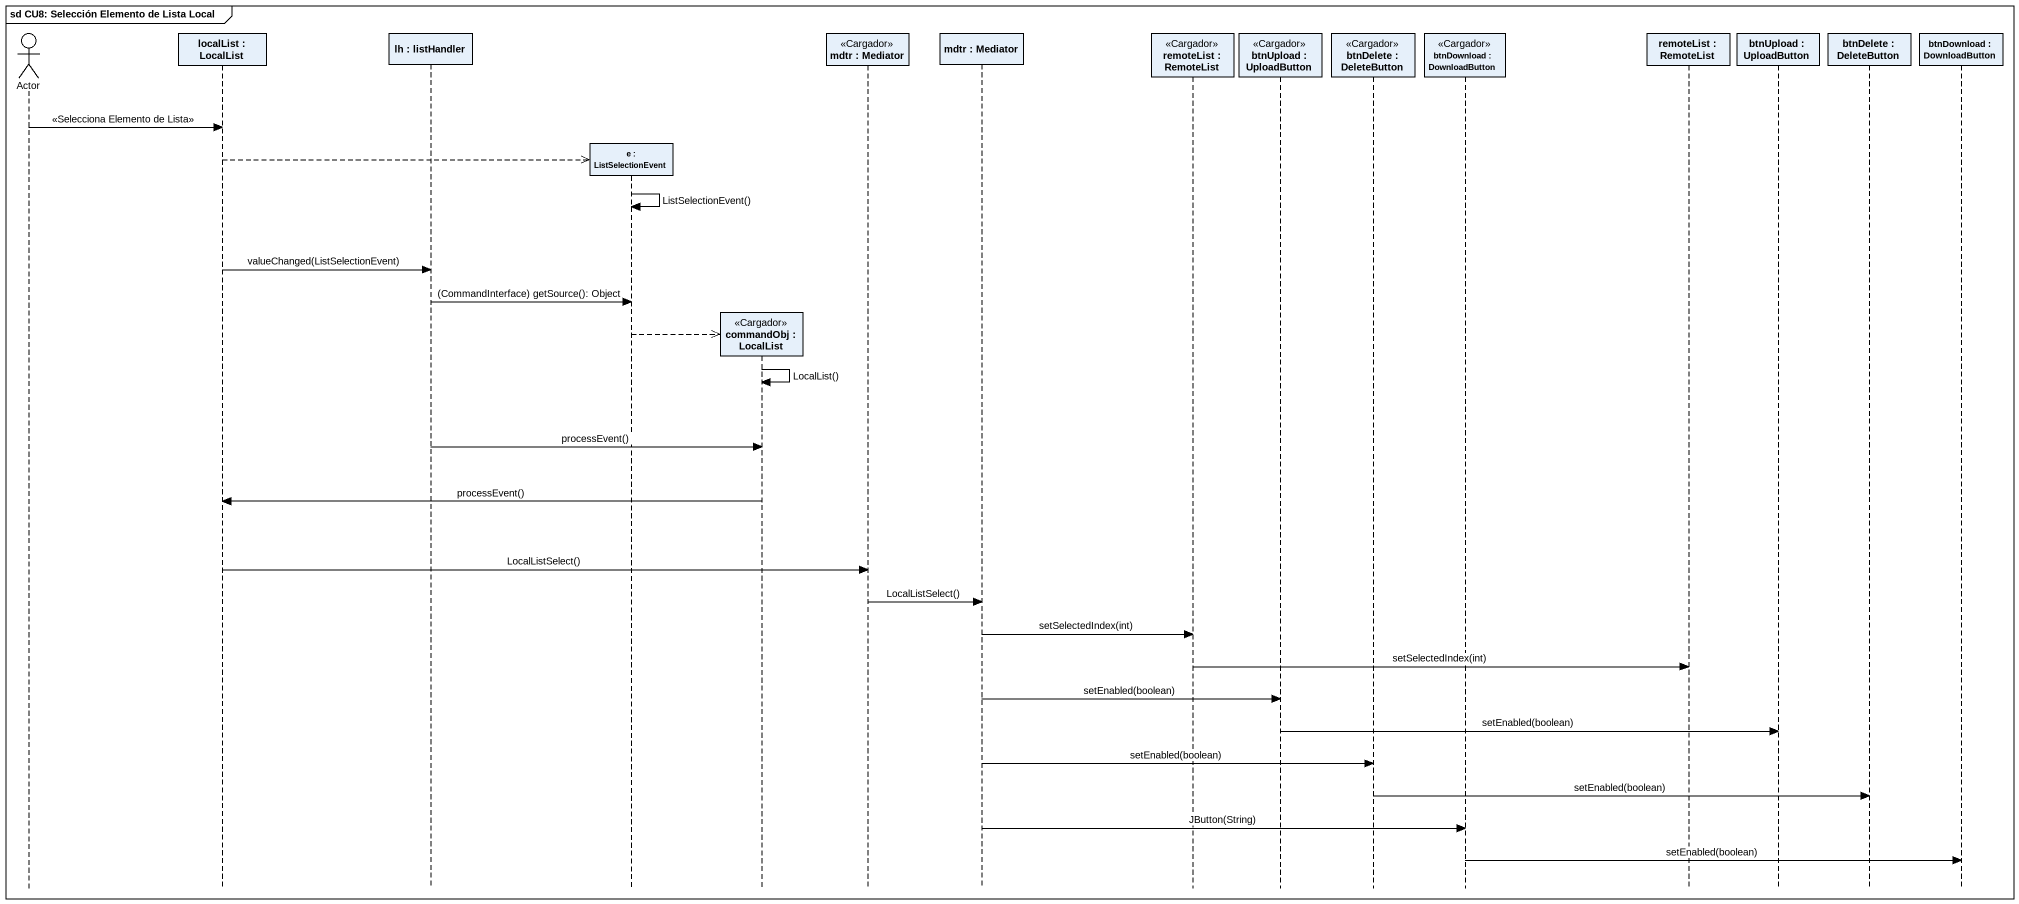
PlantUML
@startuml
mainframe sd CU8: Selección Elemento de Lista Local
hide footbox
actor "Actor" as Actor_
participant "localList : LocalList" as localList
participant "lh : listHandler" as lh
participant "e : ListSelectionEvent" as e
participant "commandObj : LocalList" as commandObj <<Cargador>>
participant "mdtr : Mediator" as mdtr <<Cargador>>
participant "mdtr : Mediator" as mdtr_2
participant "remoteList : RemoteList" as remoteList <<Cargador>>
participant "btnUpload : UploadButton" as btnUpload <<Cargador>>
participant "btnDelete : DeleteButton" as btnDelete <<Cargador>>
participant "btnDownload : DownloadButton" as btnDownload <<Cargador>>
participant "remoteList : RemoteList" as remoteList_2
participant "btnUpload : UploadButton" as btnUpload_2
participant "btnDelete : DeleteButton" as btnDelete_2
participant "btnDownload : DownloadButton" as btnDownload_2

Actor_ -> localList : <<Selecciona Elemento de Lista>>
localList -->> e **
e -> e : ListSelectionEvent()
localList -> lh : valueChanged(ListSelectionEvent)
lh -> e : (CommandInterface) getSource(): Object
e -->> commandObj **
commandObj -> commandObj : LocalList()
lh -> commandObj : processEvent()
commandObj -> localList : processEvent()
localList -> mdtr : LocalListSelect()
mdtr -> mdtr_2 : LocalListSelect()
mdtr_2 -> remoteList : setSelectedIndex(int)
remoteList -> remoteList_2 : setSelectedIndex(int)
mdtr_2 -> btnUpload : setEnabled(boolean)
btnUpload -> btnUpload_2 : setEnabled(boolean)
mdtr_2 -> btnDelete : setEnabled(boolean)
btnDelete -> btnDelete_2 : setEnabled(boolean)
mdtr_2 -> btnDownload : JButton(String)
btnDownload -> btnDownload_2 : setEnabled(boolean)
@enduml
